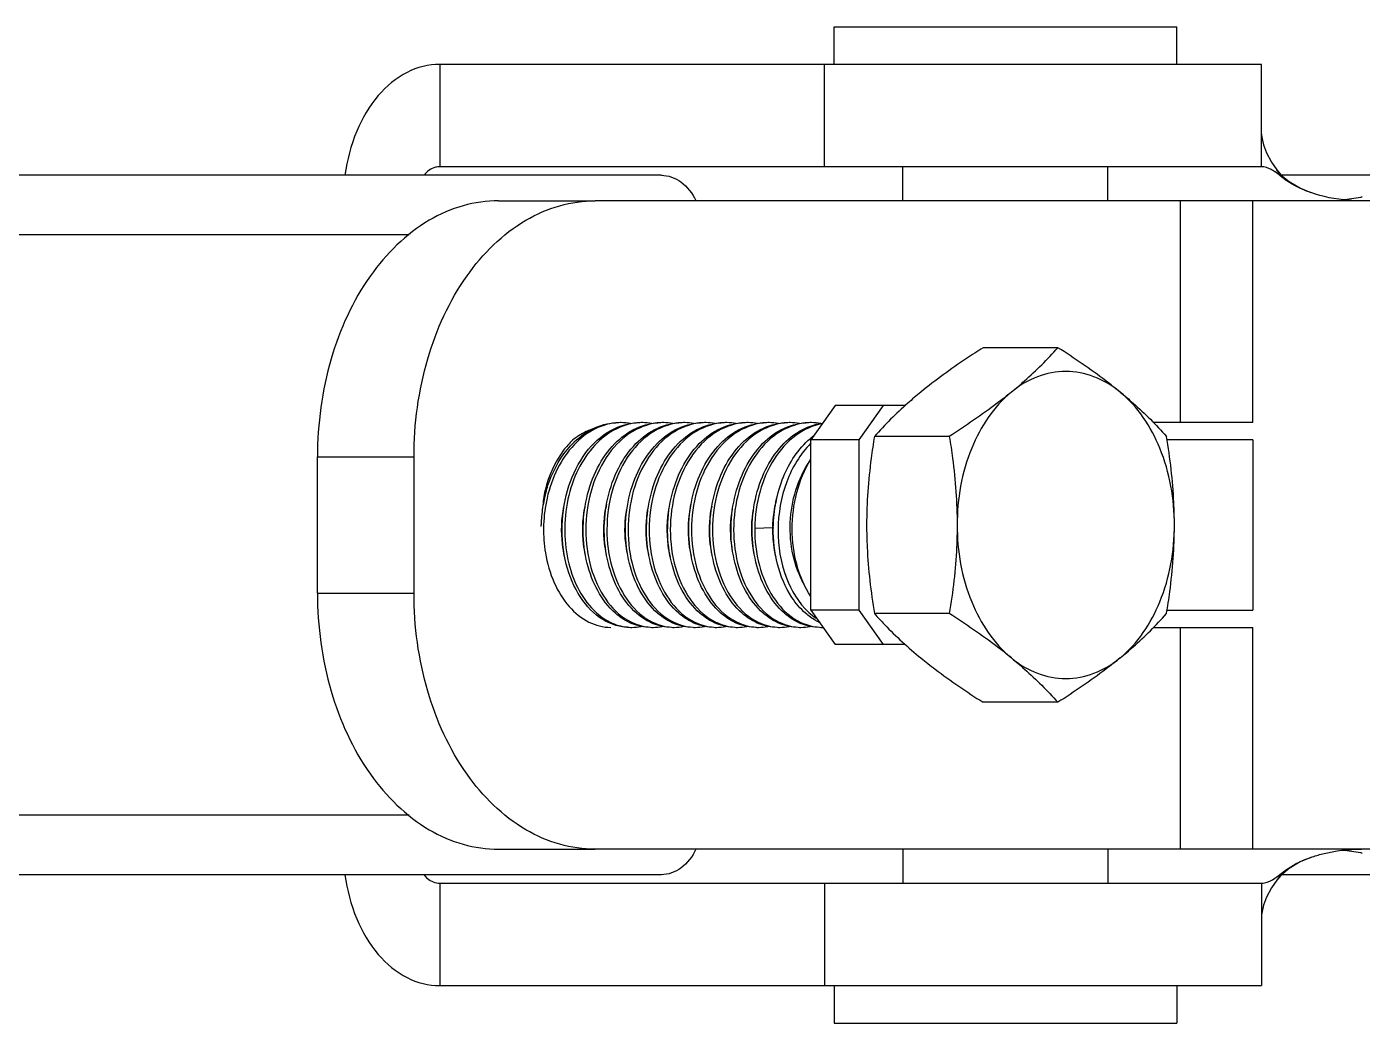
# Model space of a CAD drawing. Extents: x 1031190 to 1725648, y 733081 to 1571294.
# Drawn here: x 1156065 to 1156705, y 1227614 to 1228092 of the extents above; entities that cross this region are included whole.
import ezdxf

# ---------------------------------------------------------------- set-up
doc = ezdxf.new("R2010")
doc.units = 0
doc.header["$LTSCALE"] = 1000
doc.header["$MEASUREMENT"] = 0

msp = doc.modelspace()

# ---------------------------------------------------------------- linework, layer by layer
for p, q in [((1156451.75, 1228073.79), (1156451.75, 1228091.83)), ((1156451.75, 1228091.83), (1156615.93, 1228091.83)), ((1156615.93, 1228073.79), (1156615.93, 1228091.83)), ((1156656.51, 1228073.79), (1156262.89, 1228073.79)), ((1156262.89, 1228073.79), (1156262.89, 1228024.72)), ((1156447.11, 1228024.72), (1156447.11, 1228073.79)), ((1156656.51, 1228024.72), (1156656.51, 1228073.79)), ((1156369.04, 1228020.63), (1153583.87, 1228020.63)), ((1156656.51, 1228024.72), (1156262.89, 1228024.72)), ((1156484.78, 1228008.37), (1156484.78, 1228024.72)), ((1156582.91, 1228008.37), (1156582.91, 1228024.72)), ((1156666.61, 1228019.5), (1156663.81, 1228023.19)), ((1156731.03, 1228020.63), (1156666.13, 1228020.63)), ((1156290.98, 1228008.37), (1156337.24, 1228008.37)), ((1156712.22, 1228008.37), (1156337.24, 1228008.37)), ((1156617.69, 1227902.06), (1156617.69, 1228008.37)), ((1156652.42, 1227902.06), (1156652.42, 1228008.37)), ((1156248.16, 1227992.01), (1153868.32, 1227992.01)), ((1156559, 1227937.98), (1156523.14, 1227937.98)), ((1156452.24, 1227910.23), (1156440.67, 1227893.88)), ((1156485.83, 1227910.23), (1156452.24, 1227910.23)), ((1156463.8, 1227893.88), (1156475.37, 1227910.23)), ((1156652.42, 1227902.06), (1156604.85, 1227902.06)), ((1156327.22, 1227892.74), (1156327.29, 1227892.8)), ((1156463.8, 1227893.88), (1156440.67, 1227893.88)), ((1156440.67, 1227812.1), (1156440.67, 1227893.88)), ((1156463.8, 1227812.1), (1156463.8, 1227893.88)), ((1156506.96, 1227895.48), (1156471.1, 1227895.48)), ((1156652.4, 1227893.88), (1156611.28, 1227893.88)), ((1156652.4, 1227893.88), (1156652.4, 1227812.1)), ((1156204.25, 1227885.7), (1156250.51, 1227885.7)), ((1156204.25, 1227820.28), (1156204.25, 1227885.7)), ((1156250.51, 1227820.28), (1156250.51, 1227885.7)), ((1156413.77, 1227851.54), (1156422.44, 1227851.77)), ((1156422.44, 1227851.77), (1156422.63, 1227851.77)), ((1156204.25, 1227820.28), (1156250.51, 1227820.28)), ((1156463.8, 1227812.1), (1156440.67, 1227812.1)), ((1156440.67, 1227812.1), (1156452.24, 1227795.75)), ((1156475.37, 1227795.75), (1156463.8, 1227812.1)), ((1156506.96, 1227810.5), (1156471.1, 1227810.5)), ((1156611.28, 1227812.1), (1156652.4, 1227812.1)), ((1156604.85, 1227803.93), (1156652.42, 1227803.93)), ((1156617.69, 1227697.62), (1156617.69, 1227803.93)), ((1156652.42, 1227697.62), (1156652.42, 1227803.93)), ((1156485.83, 1227795.75), (1156452.24, 1227795.75)), ((1156559, 1227768.01), (1156523.14, 1227768.01)), ((1156248.16, 1227713.97), (1153868.32, 1227713.97)), ((1156290.98, 1227697.62), (1156337.24, 1227697.62)), ((1156712.22, 1227697.62), (1156337.24, 1227697.62)), ((1156484.78, 1227697.62), (1156484.78, 1227681.26)), ((1156582.91, 1227697.62), (1156582.91, 1227681.26)), ((1156369.04, 1227685.35), (1153583.87, 1227685.35)), ((1156262.89, 1227681.26), (1156656.51, 1227681.26)), ((1156262.89, 1227681.26), (1156262.89, 1227632.2)), ((1156447.11, 1227681.26), (1156447.11, 1227632.2)), ((1156656.51, 1227681.26), (1156656.51, 1227632.2)), ((1156666.61, 1227686.48), (1156663.81, 1227682.79)), ((1156731.03, 1227685.35), (1156666.14, 1227685.35)), ((1156262.89, 1227632.2), (1156656.51, 1227632.2)), ((1156451.75, 1227632.2), (1156451.75, 1227614.16)), ((1156615.93, 1227632.2), (1156615.93, 1227614.16)), ((1156451.75, 1227614.16), (1156615.93, 1227614.16))]:
    msp.add_line(p, q)
for points in [[(1156656.51, 1228040.34), (1156656.53, 1228039.9), (1156656.78, 1228038.16), (1156657.51, 1228035.24), (1156658.97, 1228031.37), (1156661.3, 1228026.89), (1156663.81, 1228023.19)], [(1156663.81, 1228023.18), (1156665.82, 1228020.89), (1156669.75, 1228017.57), (1156675.15, 1228014.38), (1156680.17, 1228012.29)], [(1156680.17, 1227693.69), (1156675.13, 1227691.6), (1156669.71, 1227688.39), (1156665.78, 1227685.05), (1156663.81, 1227682.8)], [(1156663.81, 1227682.79), (1156661.3, 1227679.1), (1156658.97, 1227674.62), (1156657.51, 1227670.74), (1156656.78, 1227667.82), (1156656.53, 1227666.09), (1156656.51, 1227665.65)]]:
    msp.add_lwpolyline(points)
for centre, radius, start, end in [((1156646.55, 1227997.95), 29.33, 55.81127, 56.21175), ((1156682.77, 1228131.75), 123.44, 275.75095, 279.97214), ((1156682.56, 1228133.12), 124.83, 279.95566, 280.27006), ((1156349.84, 1227875.25), 26.81, 90.00154, 92.66813), ((1156349.82, 1227874.96), 27.1, 80.57514, 89.97128), ((1156359.96, 1227875.25), 26.81, 90.00154, 92.66775), ((1156359.94, 1227874.95), 27.1, 80.5247, 89.97091), ((1156370.08, 1227875.25), 26.81, 90.00154, 92.66767), ((1156370.06, 1227874.95), 27.11, 80.47779, 89.97076), ((1156380.2, 1227875.25), 26.81, 90.00154, 92.66804), ((1156380.18, 1227874.96), 27.1, 80.55933, 89.97117), ((1156390.32, 1227875.25), 26.81, 90.00154, 92.6677), ((1156390.3, 1227874.95), 27.1, 80.51432, 89.97082), ((1156400.43, 1227875.25), 26.81, 90.00153, 92.66784), ((1156400.42, 1227874.96), 27.1, 80.55499, 89.97114), ((1156410.55, 1227875.25), 26.81, 90.00154, 92.66796), ((1156410.54, 1227874.94), 27.11, 80.3354, 89.96948), ((1156420.67, 1227875.25), 26.81, 90.00154, 92.66766), ((1156420.66, 1227874.95), 27.1, 80.49826, 89.97077), ((1156430.79, 1227875.24), 26.81, 90.00153, 92.66808), ((1156430.78, 1227874.96), 27.1, 80.57751, 89.9713), ((1156440.91, 1227875.25), 26.81, 90.00154, 92.66785), ((1156440.9, 1227874.96), 27.1, 80.53849, 89.97102), ((1156464.28, 1227866.36), 36.87, 127.51951, 130.62392), ((1156377.95, 1227851.15), 66.6, 164.33037, 171.18694), ((1156378.88, 1227856.46), 66.91, 168.61656, 175.81395), ((1156375.71, 1227851.74), 64.29, 164.0044, 164.29492), ((1156380.55, 1227850.73), 69.23, 171.1719, 178.06144), ((1156381.22, 1227850.78), 68.65, 167.29929, 178.02789), ((1156388.45, 1227850.92), 57.08, 169.01309, 170.00675), ((1156398.46, 1227850.93), 56.97, 167.8843, 170.31948), ((1156449.19, 1227850.91), 57.11, 168.78771, 170.256), ((1156380.53, 1227850.72), 69.22, 178.0532, 178.71813), ((1156381.65, 1227850.72), 69.07, 178.10633, 184.13058), ((1156381.9, 1227850.72), 69.33, 177.99871, 178.11338), ((1156480.56, 1227850.72), 58.13, 178.96287, 179.19864), ((1156491.81, 1227850.72), 69.18, 179.13991, 179.31671), ((1156379.39, 1227850.55), 66.81, 184.12569, 189.40267), ((1156354.9, 1227826.2), 22.28, 266.79498, 269.99776), ((1156354.88, 1227826.53), 22.6, 270.04808, 281.33884), ((1156365.02, 1227826.2), 22.28, 266.79547, 269.99775), ((1156365, 1227826.53), 22.61, 270.0489, 281.4175), ((1156375.14, 1227826.2), 22.28, 266.795, 269.99774), ((1156375.12, 1227826.56), 22.63, 270.05231, 282.14934), ((1156385.26, 1227826.2), 22.28, 266.79543, 269.99775), ((1156385.24, 1227826.53), 22.61, 270.04853, 281.38358), ((1156395.38, 1227826.2), 22.28, 266.79542, 269.99774), ((1156395.35, 1227826.53), 22.61, 270.04877, 281.40188), ((1156405.49, 1227826.2), 22.28, 266.7949, 269.99774), ((1156405.47, 1227826.53), 22.6, 270.04815, 281.34656), ((1156415.61, 1227826.2), 22.28, 266.7955, 269.99775), ((1156415.59, 1227826.53), 22.6, 270.04847, 281.36983), ((1156425.73, 1227826.2), 22.28, 266.79531, 269.99774), ((1156425.71, 1227826.53), 22.61, 270.0486, 281.38893), ((1156435.85, 1227826.2), 22.28, 266.79481, 269.99775), ((1156435.83, 1227826.53), 22.6, 270.04798, 281.3296), ((1156445.97, 1227826.21), 22.28, 266.79416, 269.99777), ((1156445.97, 1227826.15), 22.22, 270.00024, 271.15233), ((1156682.77, 1227574.23), 123.45, 80.02794, 84.2434), ((1156682.56, 1227572.87), 124.83, 79.72994, 80.04434), ((1156646.55, 1227708.04), 29.33, 303.78825, 304.18873)]:
    msp.add_arc(centre, radius, start, end)
for points, knots in [([(1156262.89, 1228073.79), (1156257.51, 1228073.79), (1156246.09, 1228070.8), (1156232.08, 1228058.88), (1156221.96, 1228041.49), (1156218.43, 1228027.85), (1156217.45, 1228020.66)], [0, 0, 0, 0, 0.213346, 0.447987, 0.712108, 1, 1, 1, 1]), ([(1156262.89, 1228024.72), (1156262.2, 1228024.72), (1156259.27, 1228024.35), (1156256.71, 1228022.44), (1156255.31, 1228020.71)], [0, 0, 0, 0, 0.236834, 1, 1, 1, 1]), ([(1156369.04, 1228020.63), (1156372.34, 1228020.63), (1156379.53, 1228017.89), (1156383.91, 1228011.88), (1156385.61, 1228008.45)], [0, 0, 0, 0, 0.461863, 1, 1, 1, 1]), ([(1156662.87, 1228022.33), (1156662.32, 1228022.69), (1156660.39, 1228023.9), (1156658.13, 1228024.72), (1156656.51, 1228024.72)], [0, 0, 0, 0, 0.289589, 1, 1, 1, 1]), ([(1156666.61, 1228019.5), (1156666.3, 1228019.76), (1156665.13, 1228020.69), (1156663.94, 1228021.6), (1156663.04, 1228022.21)], [0, 0, 0, 0, 0.26918, 1, 1, 1, 1]), ([(1156680.17, 1228012.29), (1156678.79, 1228012.78), (1156674.01, 1228014.65), (1156669.46, 1228017.19), (1156666.61, 1228019.5)], [0, 0, 0, 0, 0.285604, 1, 1, 1, 1]), ([(1156290.98, 1228008.37), (1156285.29, 1228008.37), (1156273.63, 1228006.71), (1156250.95, 1227996.8), (1156226.45, 1227972.32), (1156208.4, 1227932.17), (1156204.25, 1227901.5), (1156204.25, 1227885.7)], [0, 0, 0, 0, 0.103597, 0.210948, 0.445697, 0.712571, 1, 1, 1, 1]), ([(1156250.51, 1227885.7), (1156250.51, 1227901.5), (1156254.66, 1227932.17), (1156272.71, 1227972.32), (1156297.2, 1227996.8), (1156319.89, 1228006.71), (1156331.55, 1228008.37), (1156337.24, 1228008.37)], [0, 0, 0, 0, 0.287429, 0.554303, 0.789052, 0.896403, 1, 1, 1, 1]), ([(1156704.4, 1228008.37), (1156702.29, 1228008.37), (1156694.1, 1228008.69), (1156685.92, 1228010.28), (1156680.17, 1228012.29)], [0, 0, 0, 0, 0.257456, 1, 1, 1, 1]), ([(1156523.14, 1227937.98), (1156520.46, 1227936.25), (1156510.26, 1227929.56), (1156500.34, 1227922.43), (1156493.37, 1227916.73)], [0, 0, 0, 0, 0.261287, 1, 1, 1, 1]), ([(1156536.73, 1227916.73), (1156538.87, 1227918.48), (1156546.7, 1227925.11), (1156553.99, 1227932.38), (1156559, 1227937.98)], [0, 0, 0, 0, 0.268858, 1, 1, 1, 1]), ([(1156588.77, 1227916.73), (1156586.53, 1227918.56), (1156576.93, 1227926.09), (1156566.83, 1227932.94), (1156559, 1227937.98)], [0, 0, 0, 0, 0.237123, 1, 1, 1, 1]), ([(1156588.77, 1227916.73), (1156585.02, 1227919.8), (1156576.8, 1227924.77), (1156562.75, 1227927.47), (1156548.71, 1227924.77), (1156540.49, 1227919.8), (1156536.73, 1227916.73)], [0, 0, 0, 0, 0.257487, 0.5, 0.742513, 1, 1, 1, 1]), ([(1156493.37, 1227916.73), (1156491.23, 1227914.98), (1156483.4, 1227908.35), (1156476.1, 1227901.08), (1156471.1, 1227895.48)], [0, 0, 0, 0, 0.268858, 1, 1, 1, 1]), ([(1156536.73, 1227916.73), (1156534.49, 1227914.9), (1156524.89, 1227907.37), (1156514.78, 1227900.52), (1156506.96, 1227895.48)], [0, 0, 0, 0, 0.237123, 1, 1, 1, 1]), ([(1156536.73, 1227916.73), (1156528.21, 1227909.77), (1156514.78, 1227889.16), (1156510.71, 1227865.48), (1156510.71, 1227852.99)], [0, 0, 0, 0, 0.468341, 1, 1, 1, 1]), ([(1156588.77, 1227916.73), (1156590.91, 1227914.98), (1156598.74, 1227908.35), (1156606.04, 1227901.08), (1156611.04, 1227895.48)], [0, 0, 0, 0, 0.268858, 1, 1, 1, 1]), ([(1156614.8, 1227852.99), (1156614.8, 1227865.48), (1156610.73, 1227889.16), (1156597.29, 1227909.77), (1156588.77, 1227916.73)], [0, 0, 0, 0, 0.531659, 1, 1, 1, 1]), ([(1156348.59, 1227902.03), (1156344.7, 1227901.85), (1156336.63, 1227899.62), (1156326.4, 1227891.61), (1156318.56, 1227879.97), (1156315.36, 1227870.75), (1156314.26, 1227865.87)], [0, 0, 0, 0, 0.219273, 0.456424, 0.717944, 1, 1, 1, 1]), ([(1156353.64, 1227803.93), (1156351.46, 1227803.93), (1156347, 1227804.59), (1156338.32, 1227808.59), (1156329.07, 1227818.45), (1156322.5, 1227834.51), (1156320.61, 1227853.08), (1156323.76, 1227871.66), (1156331.68, 1227887.74), (1156343.66, 1227899.13), (1156353.89, 1227902.06), (1156358.7, 1227902.06)], [0, 0, 0, 0, 0.049449, 0.100956, 0.214949, 0.346477, 0.489675, 0.634208, 0.769827, 0.890789, 1, 1, 1, 1]), ([(1156358.71, 1227902.03), (1156354.79, 1227901.85), (1156346.62, 1227899.58), (1156336.33, 1227891.42), (1156328.48, 1227879.59), (1156323.63, 1227865.26), (1156322.13, 1227849.76), (1156324.5, 1227830.55), (1156331.21, 1227816.95), (1156337.89, 1227810.95)], [0, 0, 0, 0, 0.105385, 0.219488, 0.34542, 0.481197, 0.621395, 0.759049, 1, 1, 1, 1]), ([(1156335.35, 1227898.73), (1156334.56, 1227898.45), (1156331.38, 1227897.15), (1156328.46, 1227895.26), (1156326.45, 1227893.61)], [0, 0, 0, 0, 0.242775, 1, 1, 1, 1]), ([(1156327.29, 1227892.8), (1156330.23, 1227895.63), (1156336.82, 1227900.3), (1156344.77, 1227902.06), (1156348.58, 1227902.06)], [0, 0, 0, 0, 0.517736, 1, 1, 1, 1]), ([(1156346.97, 1227810.74), (1156340.14, 1227816.78), (1156333.29, 1227830.63), (1156330.97, 1227850.14), (1156332.61, 1227865.89), (1156337.69, 1227880.35), (1156345.85, 1227892.17), (1156356.49, 1227900.12), (1156364.84, 1227902.06), (1156368.81, 1227902.06)], [0, 0, 0, 0, 0.241301, 0.379446, 0.520004, 0.655787, 0.781306, 0.894819, 1, 1, 1, 1]), ([(1156368.83, 1227902.03), (1156364.12, 1227901.81), (1156354.21, 1227898.54), (1156342.69, 1227887.15), (1156335.08, 1227871.33), (1156332.04, 1227853.16), (1156333.8, 1227834.98), (1156340.11, 1227819.15), (1156350.27, 1227807.64), (1156359.45, 1227804.2), (1156363.77, 1227803.96)], [0, 0, 0, 0, 0.109414, 0.230762, 0.366312, 0.510386, 0.653204, 0.784891, 0.899595, 1, 1, 1, 1]), ([(1156357.08, 1227810.75), (1156350.25, 1227816.78), (1156343.41, 1227830.63), (1156341.09, 1227850.15), (1156342.73, 1227865.89), (1156347.81, 1227880.35), (1156355.97, 1227892.17), (1156366.61, 1227900.12), (1156374.96, 1227902.06), (1156378.93, 1227902.06)], [0, 0, 0, 0, 0.241321, 0.379464, 0.520018, 0.655795, 0.781306, 0.894819, 1, 1, 1, 1]), ([(1156378.95, 1227902.03), (1156374.24, 1227901.81), (1156364.33, 1227898.54), (1156352.81, 1227887.15), (1156345.2, 1227871.33), (1156342.16, 1227853.16), (1156343.92, 1227834.98), (1156350.23, 1227819.15), (1156360.39, 1227807.64), (1156369.57, 1227804.2), (1156373.89, 1227803.96)], [0, 0, 0, 0, 0.10941, 0.230759, 0.36631, 0.510388, 0.653211, 0.784896, 0.899598, 1, 1, 1, 1]), ([(1156367.22, 1227810.74), (1156360.38, 1227816.77), (1156353.53, 1227830.62), (1156351.21, 1227850.14), (1156352.84, 1227865.88), (1156357.93, 1227880.34), (1156366.08, 1227892.17), (1156376.73, 1227900.12), (1156385.08, 1227902.06), (1156389.05, 1227902.06)], [0, 0, 0, 0, 0.241291, 0.379436, 0.519999, 0.655783, 0.781305, 0.89482, 1, 1, 1, 1]), ([(1156389.07, 1227902.03), (1156384.36, 1227901.81), (1156374.44, 1227898.54), (1156362.93, 1227887.15), (1156355.32, 1227871.33), (1156352.28, 1227853.15), (1156354.04, 1227834.98), (1156360.34, 1227819.15), (1156370.51, 1227807.64), (1156379.69, 1227804.2), (1156384.01, 1227803.96)], [0, 0, 0, 0, 0.109413, 0.230763, 0.366317, 0.51039, 0.65321, 0.784893, 0.899595, 1, 1, 1, 1]), ([(1156377.32, 1227810.75), (1156370.49, 1227816.78), (1156363.65, 1227830.63), (1156361.33, 1227850.15), (1156362.96, 1227865.89), (1156368.05, 1227880.35), (1156376.2, 1227892.17), (1156386.85, 1227900.12), (1156395.2, 1227902.06), (1156399.17, 1227902.06)], [0, 0, 0, 0, 0.241314, 0.379459, 0.520012, 0.655791, 0.781307, 0.89482, 1, 1, 1, 1]), ([(1156399.19, 1227902.03), (1156394.48, 1227901.81), (1156384.56, 1227898.54), (1156373.05, 1227887.15), (1156365.44, 1227871.33), (1156362.4, 1227853.16), (1156364.16, 1227834.98), (1156370.46, 1227819.15), (1156380.62, 1227807.64), (1156389.81, 1227804.2), (1156394.13, 1227803.96)], [0, 0, 0, 0, 0.109413, 0.230762, 0.36631, 0.510386, 0.653205, 0.784893, 0.899595, 1, 1, 1, 1]), ([(1156387.45, 1227810.75), (1156380.61, 1227816.78), (1156373.77, 1227830.63), (1156371.45, 1227850.15), (1156373.08, 1227865.89), (1156378.17, 1227880.35), (1156386.32, 1227892.17), (1156396.97, 1227900.12), (1156405.32, 1227902.06), (1156409.29, 1227902.06)], [0, 0, 0, 0, 0.241312, 0.379455, 0.520012, 0.655791, 0.781305, 0.89482, 1, 1, 1, 1]), ([(1156409.31, 1227902.03), (1156404.59, 1227901.81), (1156394.68, 1227898.54), (1156383.17, 1227887.15), (1156375.56, 1227871.33), (1156372.51, 1227853.15), (1156374.28, 1227834.98), (1156380.58, 1227819.15), (1156390.74, 1227807.64), (1156399.93, 1227804.2), (1156404.25, 1227803.96)], [0, 0, 0, 0, 0.109411, 0.230759, 0.366311, 0.510389, 0.653212, 0.784896, 0.899598, 1, 1, 1, 1]), ([(1156397.57, 1227810.74), (1156390.74, 1227816.77), (1156383.89, 1227830.62), (1156381.56, 1227850.14), (1156383.2, 1227865.88), (1156388.29, 1227880.34), (1156396.44, 1227892.17), (1156407.09, 1227900.12), (1156415.44, 1227902.06), (1156419.41, 1227902.06)], [0, 0, 0, 0, 0.24129, 0.379435, 0.519998, 0.655783, 0.781305, 0.89482, 1, 1, 1, 1]), ([(1156419.42, 1227902.03), (1156414.71, 1227901.81), (1156404.8, 1227898.54), (1156393.29, 1227887.15), (1156385.68, 1227871.33), (1156382.63, 1227853.15), (1156384.4, 1227834.98), (1156390.7, 1227819.15), (1156400.86, 1227807.64), (1156410.05, 1227804.2), (1156414.37, 1227803.96)], [0, 0, 0, 0, 0.109414, 0.230763, 0.366316, 0.510389, 0.653208, 0.784892, 0.899594, 1, 1, 1, 1]), ([(1156407.68, 1227810.75), (1156400.85, 1227816.78), (1156394, 1227830.63), (1156391.68, 1227850.15), (1156393.32, 1227865.89), (1156398.41, 1227880.35), (1156406.56, 1227892.17), (1156417.21, 1227900.12), (1156425.56, 1227902.06), (1156429.53, 1227902.06)], [0, 0, 0, 0, 0.241317, 0.379461, 0.520014, 0.655792, 0.781306, 0.894819, 1, 1, 1, 1]), ([(1156429.54, 1227902.03), (1156424.83, 1227901.81), (1156414.92, 1227898.54), (1156403.41, 1227887.15), (1156395.8, 1227871.33), (1156392.75, 1227853.16), (1156394.52, 1227834.98), (1156400.82, 1227819.15), (1156410.98, 1227807.64), (1156420.17, 1227804.2), (1156424.49, 1227803.96)], [0, 0, 0, 0, 0.109411, 0.23076, 0.366309, 0.510386, 0.653207, 0.784895, 0.899597, 1, 1, 1, 1]), ([(1156417.81, 1227810.74), (1156410.97, 1227816.77), (1156404.13, 1227830.62), (1156401.8, 1227850.14), (1156403.44, 1227865.88), (1156408.53, 1227880.34), (1156416.68, 1227892.17), (1156427.33, 1227900.12), (1156435.68, 1227902.06), (1156439.65, 1227902.06)], [0, 0, 0, 0, 0.241302, 0.379446, 0.520006, 0.655788, 0.781304, 0.89482, 1, 1, 1, 1]), ([(1156439.66, 1227902.03), (1156434.95, 1227901.81), (1156425.04, 1227898.54), (1156413.53, 1227887.15), (1156405.91, 1227871.33), (1156402.87, 1227853.15), (1156404.63, 1227834.98), (1156410.94, 1227819.15), (1156421.1, 1227807.64), (1156430.28, 1227804.2), (1156434.61, 1227803.96)], [0, 0, 0, 0, 0.109411, 0.23076, 0.366314, 0.510391, 0.653213, 0.784895, 0.899597, 1, 1, 1, 1]), ([(1156427.93, 1227810.74), (1156421.38, 1227816.52), (1156414.66, 1227829.64), (1156412, 1227848.32), (1156413.12, 1227863.52), (1156417.47, 1227877.74), (1156424.74, 1227889.74), (1156434.44, 1227898.39), (1156442.29, 1227901.29), (1156446.14, 1227901.81)], [0, 0, 0, 0, 0.238806, 0.375378, 0.515068, 0.651187, 0.778286, 0.893865, 1, 1, 1, 1]), ([(1156446.01, 1227901.58), (1156441.5, 1227900.72), (1156432.38, 1227896.4), (1156422.1, 1227884.61), (1156415.46, 1227869.08), (1156413.84, 1227857.47), (1156413.77, 1227851.54)], [0, 0, 0, 0, 0.215857, 0.456017, 0.721227, 1, 1, 1, 1]), ([(1156326.45, 1227893.61), (1156324.91, 1227892.13), (1156318.83, 1227885.21), (1156315.03, 1227876.49), (1156313.29, 1227869.67)], [0, 0, 0, 0, 0.23319, 1, 1, 1, 1]), ([(1156313.91, 1227869.45), (1156314.57, 1227871.74), (1156317.51, 1227880.23), (1156322.47, 1227888.14), (1156327.22, 1227892.74)], [0, 0, 0, 0, 0.264817, 1, 1, 1, 1]), ([(1156422.63, 1227851.76), (1156422.76, 1227860.01), (1156425.7, 1227875.78), (1156434.62, 1227889.5), (1156440.27, 1227894.35)], [0, 0, 0, 0, 0.525716, 1, 1, 1, 1]), ([(1156440.61, 1227892.14), (1156435.49, 1227887.04), (1156427.55, 1227873.57), (1156423.67, 1227850.77), (1156427.13, 1227828.47), (1156434.75, 1227815.62), (1156439.65, 1227811.1)], [0, 0, 0, 0, 0.245715, 0.512956, 0.773315, 1, 1, 1, 1]), ([(1156471.1, 1227895.48), (1156470.52, 1227891.99), (1156468.41, 1227877.92), (1156467.34, 1227863.68), (1156467.34, 1227852.99)], [0, 0, 0, 0, 0.248681, 1, 1, 1, 1]), ([(1156506.96, 1227895.48), (1156507.53, 1227891.99), (1156509.64, 1227877.92), (1156510.71, 1227863.68), (1156510.71, 1227852.99)], [0, 0, 0, 0, 0.248681, 1, 1, 1, 1]), ([(1156614.8, 1227852.99), (1156614.8, 1227856.57), (1156614.45, 1227870.8), (1156612.77, 1227884.97), (1156611.04, 1227895.48)], [0, 0, 0, 0, 0.251248, 1, 1, 1, 1]), ([(1156437.43, 1227824.7), (1156434.97, 1227828.94), (1156431.4, 1227838.7), (1156429.69, 1227859.19), (1156434.27, 1227875.17), (1156440.1, 1227883.64)], [0, 0, 0, 0, 0.239537, 0.497847, 1, 1, 1, 1]), ([(1156440.58, 1227818.73), (1156437.62, 1227823.28), (1156433.14, 1227833.92), (1156430.23, 1227856.65), (1156434.58, 1227874.71), (1156440.67, 1227884.48)], [0, 0, 0, 0, 0.237857, 0.495496, 1, 1, 1, 1]), ([(1156322.68, 1227837.96), (1156322.23, 1227839.87), (1156320.85, 1227847.74), (1156321.15, 1227855.9), (1156322.3, 1227861.81)], [0, 0, 0, 0, 0.245648, 1, 1, 1, 1]), ([(1156332.7, 1227838.41), (1156332.29, 1227840.21), (1156331.03, 1227847.61), (1156331.25, 1227855.25), (1156332.23, 1227860.82)], [0, 0, 0, 0, 0.245788, 1, 1, 1, 1]), ([(1156342.69, 1227838.97), (1156342.32, 1227840.7), (1156341.17, 1227847.82), (1156341.39, 1227855.16), (1156342.3, 1227860.51)], [0, 0, 0, 0, 0.246058, 1, 1, 1, 1]), ([(1156352.78, 1227839.13), (1156352.41, 1227840.86), (1156351.28, 1227847.97), (1156351.52, 1227855.3), (1156352.44, 1227860.64)], [0, 0, 0, 0, 0.246155, 1, 1, 1, 1]), ([(1156362.94, 1227838.93), (1156362.56, 1227840.69), (1156361.39, 1227847.92), (1156361.63, 1227855.38), (1156362.59, 1227860.81)], [0, 0, 0, 0, 0.246065, 1, 1, 1, 1]), ([(1156373.36, 1227837.63), (1156372.9, 1227839.52), (1156371.47, 1227847.35), (1156371.71, 1227855.48), (1156372.81, 1227861.38)], [0, 0, 0, 0, 0.2454, 1, 1, 1, 1]), ([(1156383.38, 1227838.05), (1156382.92, 1227840.03), (1156381.51, 1227848.18), (1156381.91, 1227856.64), (1156383.2, 1227862.74)], [0, 0, 0, 0, 0.245825, 1, 1, 1, 1]), ([(1156393.37, 1227838.6), (1156392.98, 1227840.36), (1156391.76, 1227847.62), (1156391.97, 1227855.11), (1156392.91, 1227860.58)], [0, 0, 0, 0, 0.245865, 1, 1, 1, 1]), ([(1156403.4, 1227839.03), (1156403.03, 1227840.76), (1156401.88, 1227847.89), (1156402.11, 1227855.24), (1156403.03, 1227860.6)], [0, 0, 0, 0, 0.246098, 1, 1, 1, 1]), ([(1156413.5, 1227839.11), (1156413.13, 1227840.84), (1156412, 1227847.95), (1156412.23, 1227855.26), (1156413.15, 1227860.61)], [0, 0, 0, 0, 0.24614, 1, 1, 1, 1]), ([(1156413.77, 1227851.54), (1156413.7, 1227845.53), (1156415.05, 1227833.9), (1156421.45, 1227818.58), (1156431.52, 1227807.49), (1156440.49, 1227804.2), (1156444.72, 1227803.96)], [0, 0, 0, 0, 0.291821, 0.560232, 0.794326, 1, 1, 1, 1]), ([(1156423.97, 1227837.56), (1156423.7, 1227838.68), (1156422.74, 1227843.28), (1156422.38, 1227847.99), (1156422.43, 1227851.53)], [0, 0, 0, 0, 0.245441, 1, 1, 1, 1]), ([(1156438.06, 1227810.73), (1156435.57, 1227812.93), (1156425.96, 1227824.4), (1156422.49, 1227840.06), (1156422.63, 1227851.54)], [0, 0, 0, 0, 0.224306, 1, 1, 1, 1]), ([(1156467.34, 1227852.99), (1156467.34, 1227849.42), (1156467.69, 1227835.19), (1156469.37, 1227821.01), (1156471.1, 1227810.5)], [0, 0, 0, 0, 0.251248, 1, 1, 1, 1]), ([(1156510.71, 1227852.99), (1156510.71, 1227849.42), (1156510.37, 1227835.19), (1156508.69, 1227821.01), (1156506.96, 1227810.5)], [0, 0, 0, 0, 0.251248, 1, 1, 1, 1]), ([(1156510.71, 1227852.99), (1156510.71, 1227840.51), (1156514.78, 1227816.83), (1156528.21, 1227796.21), (1156536.73, 1227789.25)], [0, 0, 0, 0, 0.531659, 1, 1, 1, 1]), ([(1156588.77, 1227789.25), (1156597.29, 1227796.21), (1156610.73, 1227816.83), (1156614.8, 1227840.51), (1156614.8, 1227852.99)], [0, 0, 0, 0, 0.468341, 1, 1, 1, 1]), ([(1156611.04, 1227810.5), (1156611.62, 1227813.99), (1156613.73, 1227828.06), (1156614.8, 1227842.3), (1156614.8, 1227852.99)], [0, 0, 0, 0, 0.248681, 1, 1, 1, 1]), ([(1156313.48, 1227839.63), (1156314.3, 1227834.72), (1156316.92, 1227825.49), (1156323.99, 1227813.81), (1156333.51, 1227805.89), (1156341.17, 1227803.93), (1156344.78, 1227803.93)], [0, 0, 0, 0, 0.291651, 0.555731, 0.788679, 1, 1, 1, 1]), ([(1156204.25, 1227820.28), (1156204.25, 1227804.48), (1156208.4, 1227773.82), (1156226.45, 1227733.66), (1156250.95, 1227709.18), (1156273.63, 1227699.27), (1156285.29, 1227697.62), (1156290.98, 1227697.62)], [0, 0, 0, 0, 0.287429, 0.554303, 0.789052, 0.896403, 1, 1, 1, 1]), ([(1156337.24, 1227697.62), (1156331.55, 1227697.62), (1156319.89, 1227699.27), (1156297.2, 1227709.18), (1156272.71, 1227733.66), (1156254.66, 1227773.82), (1156250.51, 1227804.48), (1156250.51, 1227820.28)], [0, 0, 0, 0, 0.103597, 0.210948, 0.445697, 0.712571, 1, 1, 1, 1]), ([(1156337.89, 1227810.95), (1156340.13, 1227808.93), (1156345.05, 1227805.59), (1156350.84, 1227804.12), (1156353.65, 1227803.96)], [0, 0, 0, 0, 0.517722, 1, 1, 1, 1]), ([(1156363.75, 1227803.93), (1156360.79, 1227803.93), (1156354.6, 1227805.2), (1156349.35, 1227808.64), (1156346.97, 1227810.74)], [0, 0, 0, 0, 0.48238, 1, 1, 1, 1]), ([(1156373.87, 1227803.93), (1156370.91, 1227803.93), (1156364.72, 1227805.21), (1156359.47, 1227808.64), (1156357.08, 1227810.75)], [0, 0, 0, 0, 0.482371, 1, 1, 1, 1]), ([(1156383.99, 1227803.93), (1156381.03, 1227803.93), (1156374.84, 1227805.2), (1156369.6, 1227808.64), (1156367.22, 1227810.74)], [0, 0, 0, 0, 0.482397, 1, 1, 1, 1]), ([(1156394.11, 1227803.93), (1156391.15, 1227803.93), (1156384.96, 1227805.21), (1156379.71, 1227808.64), (1156377.32, 1227810.75)], [0, 0, 0, 0, 0.482371, 1, 1, 1, 1]), ([(1156404.23, 1227803.93), (1156401.27, 1227803.93), (1156395.08, 1227805.21), (1156389.83, 1227808.64), (1156387.45, 1227810.75)], [0, 0, 0, 0, 0.482382, 1, 1, 1, 1]), ([(1156414.35, 1227803.93), (1156411.39, 1227803.93), (1156405.2, 1227805.2), (1156399.96, 1227808.64), (1156397.57, 1227810.74)], [0, 0, 0, 0, 0.482394, 1, 1, 1, 1]), ([(1156424.47, 1227803.93), (1156421.51, 1227803.93), (1156415.31, 1227805.21), (1156410.06, 1227808.64), (1156407.68, 1227810.75)], [0, 0, 0, 0, 0.48237, 1, 1, 1, 1]), ([(1156434.59, 1227803.93), (1156431.63, 1227803.93), (1156425.44, 1227805.2), (1156420.19, 1227808.64), (1156417.81, 1227810.74)], [0, 0, 0, 0, 0.482394, 1, 1, 1, 1]), ([(1156444.71, 1227803.93), (1156441.75, 1227803.93), (1156435.56, 1227805.2), (1156430.31, 1227808.64), (1156427.93, 1227810.74)], [0, 0, 0, 0, 0.482388, 1, 1, 1, 1]), ([(1156444.68, 1227806.29), (1156444.1, 1227806.57), (1156441.74, 1227807.81), (1156439.57, 1227809.4), (1156438.06, 1227810.73)], [0, 0, 0, 0, 0.243018, 1, 1, 1, 1]), ([(1156471.1, 1227810.5), (1156472.69, 1227808.72), (1156479.67, 1227801.19), (1156487.26, 1227794.24), (1156493.37, 1227789.25)], [0, 0, 0, 0, 0.2325, 1, 1, 1, 1]), ([(1156536.73, 1227789.25), (1156534.49, 1227791.08), (1156524.89, 1227798.61), (1156514.78, 1227805.47), (1156506.96, 1227810.5)], [0, 0, 0, 0, 0.237123, 1, 1, 1, 1]), ([(1156588.77, 1227789.25), (1156590.91, 1227791), (1156598.74, 1227797.64), (1156606.04, 1227804.91), (1156611.04, 1227810.5)], [0, 0, 0, 0, 0.268858, 1, 1, 1, 1]), ([(1156493.37, 1227789.25), (1156495.61, 1227787.43), (1156505.21, 1227779.9), (1156515.32, 1227773.04), (1156523.14, 1227768.01)], [0, 0, 0, 0, 0.237123, 1, 1, 1, 1]), ([(1156536.73, 1227789.25), (1156538.87, 1227787.51), (1156546.7, 1227780.87), (1156553.99, 1227773.6), (1156559, 1227768.01)], [0, 0, 0, 0, 0.268858, 1, 1, 1, 1]), ([(1156536.73, 1227789.25), (1156540.49, 1227786.19), (1156548.71, 1227781.21), (1156562.75, 1227778.51), (1156576.8, 1227781.21), (1156585.02, 1227786.19), (1156588.77, 1227789.25)], [0, 0, 0, 0, 0.257487, 0.5, 0.742513, 1, 1, 1, 1]), ([(1156588.77, 1227789.25), (1156586.53, 1227787.43), (1156576.93, 1227779.9), (1156566.83, 1227773.04), (1156559, 1227768.01)], [0, 0, 0, 0, 0.237123, 1, 1, 1, 1]), ([(1156385.61, 1227697.54), (1156383.91, 1227694.1), (1156379.53, 1227688.09), (1156372.34, 1227685.35), (1156369.04, 1227685.35)], [0, 0, 0, 0, 0.538137, 1, 1, 1, 1]), ([(1156666.61, 1227686.48), (1156667.45, 1227687.16), (1156671.62, 1227690.17), (1156676.35, 1227692.35), (1156680.17, 1227693.69)], [0, 0, 0, 0, 0.210146, 1, 1, 1, 1]), ([(1156680.17, 1227693.69), (1156682.03, 1227694.34), (1156689.9, 1227696.67), (1156698.17, 1227697.62), (1156704.4, 1227697.62)], [0, 0, 0, 0, 0.239548, 1, 1, 1, 1]), ([(1156217.45, 1227685.33), (1156218.43, 1227678.13), (1156221.96, 1227664.49), (1156232.08, 1227647.1), (1156246.09, 1227635.18), (1156257.51, 1227632.2), (1156262.89, 1227632.2)], [0, 0, 0, 0, 0.287892, 0.552013, 0.786654, 1, 1, 1, 1]), ([(1156255.31, 1227685.27), (1156255.81, 1227684.65), (1156257.81, 1227682.55), (1156260.78, 1227681.26), (1156262.89, 1227681.26)], [0, 0, 0, 0, 0.274002, 1, 1, 1, 1]), ([(1156656.51, 1227681.26), (1156657.01, 1227681.26), (1156659.31, 1227681.51), (1156661.39, 1227682.67), (1156662.87, 1227683.66)], [0, 0, 0, 0, 0.222245, 1, 1, 1, 1]), ([(1156663.04, 1227683.77), (1156663.32, 1227683.97), (1156664.55, 1227684.83), (1156665.72, 1227685.76), (1156666.61, 1227686.48)], [0, 0, 0, 0, 0.231104, 1, 1, 1, 1])]:
    msp.add_open_spline(points, degree=3, knots=knots)
for points in [[(1156422.44, 1227851.77), (1156422.52, 1227856.47), (1156423.17, 1227861.19), (1156424.39, 1227865.72)], [(1156439.65, 1227811.1), (1156440.77, 1227810.07), (1156441.96, 1227809.12), (1156443.22, 1227808.26)]]:
    msp.add_open_spline(points, degree=3)

doc.saveas('drawing.dxf')
